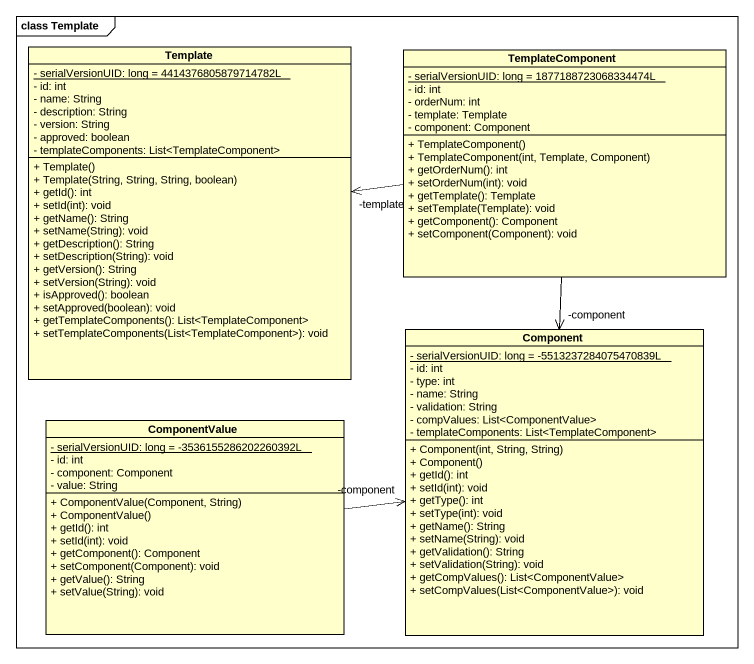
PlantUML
@startuml
mainframe class Template
hide circle
hide empty members
skinparam classAttributeIconSize 0
class Template {
  {static} - serialVersionUID: long = 4414376805879714782L
  - id: int
  - name: String
  - description: String
  - version: String
  - approved: boolean
  - templateComponents: List<TemplateComponent>
  + Template()
  + Template(String, String, String, boolean)
  + getId(): int
  + setId(int): void
  + getName(): String
  + setName(String): void
  + getDescription(): String
  + setDescription(String): void
  + getVersion(): String
  + setVersion(String): void
  + isApproved(): boolean
  + setApproved(boolean): void
  + getTemplateComponents(): List<TemplateComponent>
  + setTemplateComponents(List<TemplateComponent>): void
}
class TemplateComponent {
  {static} - serialVersionUID: long = 1877188723068334474L
  - id: int
  - orderNum: int
  - template: Template
  - component: Component
  + TemplateComponent()
  + TemplateComponent(int, Template, Component)
  + getOrderNum(): int
  + setOrderNum(int): void
  + getTemplate(): Template
  + setTemplate(Template): void
  + getComponent(): Component
  + setComponent(Component): void
}
class "Component" as Component_ {
  {static} - serialVersionUID: long = -5513237284075470839L
  - id: int
  - type: int
  - name: String
  - validation: String
  - compValues: List<ComponentValue>
  - templateComponents: List<TemplateComponent>
  + Component(int, String, String)
  + Component()
  + getId(): int
  + setId(int): void
  + getType(): int
  + setType(int): void
  + getName(): String
  + setName(String): void
  + getValidation(): String
  + setValidation(String): void
  + getCompValues(): List<ComponentValue>
  + setCompValues(List<ComponentValue>): void
}
class ComponentValue {
  {static} - serialVersionUID: long = -3536155286202260392L
  - id: int
  - component: Component
  - value: String
  + ComponentValue(Component, String)
  + ComponentValue()
  + getId(): int
  + setId(int): void
  + getComponent(): Component
  + setComponent(Component): void
  + getValue(): String
  + setValue(String): void
}
TemplateComponent -left-> "-template" Template
TemplateComponent --> "-component" Component_
ComponentValue -right-> "-component" Component_
@enduml
